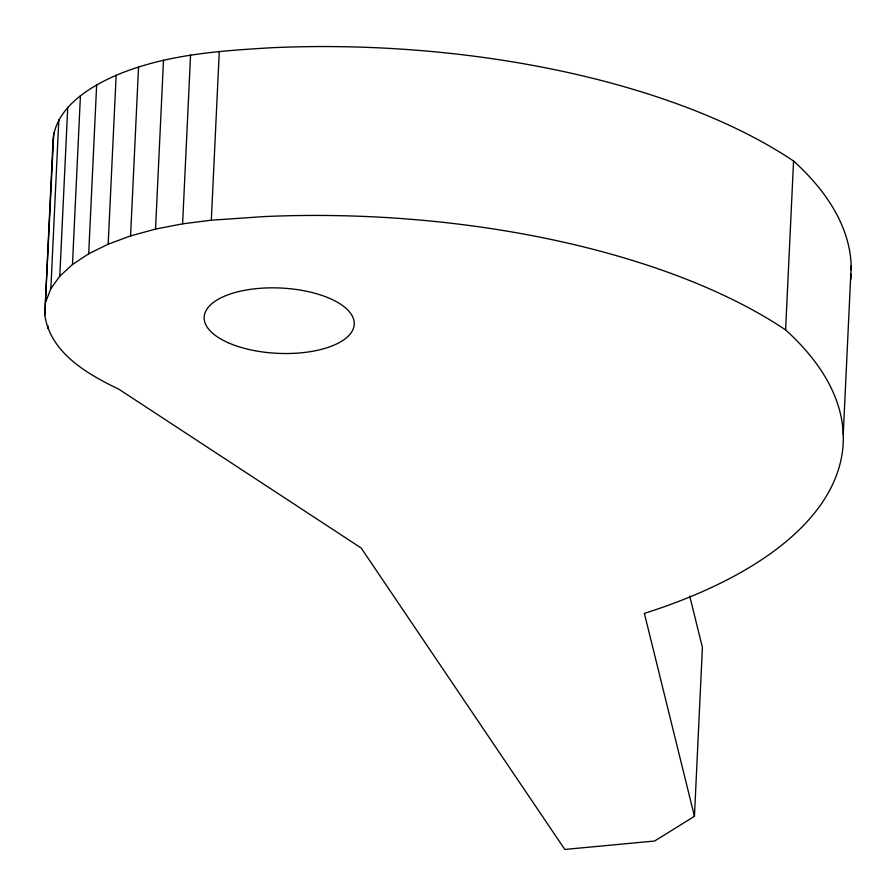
<?xml version="1.0" encoding="UTF-8"?>
<svg xmlns="http://www.w3.org/2000/svg" width="896" height="896" viewBox="0 0 896 896"><rect width="100%" height="100%" fill="white"/><g stroke="black" fill="none" stroke-linecap="round" stroke-linejoin="round"><path stroke-width="1.34" d="M689.73 596.03L702.408 647.438L694.445 816.312L654.606 841.03L564.816 849.442L361.189 548.027L118.731 389.133C87.36 374.136 50.232 352.766 44.8 314.989L52.763 146.115C51.934 110.118 86.99 88.088 116.144 75.309C165.368 54.477 219.218 50.837 271.925 47.712A516.432 224.762 2.7 0 1 793.565 161.022A541.934 235.861 2.7 0 1 851.256 269.864M44.8 314.989L53.794 132.787M47.779 328.418L47.914 325.629M45.83 301.661L50.859 288.658L58.822 119.784M50.859 288.658L59.786 276.203L67.749 107.33M59.786 276.203L72.475 264.51L80.438 95.637M72.475 264.51L88.693 253.781L96.656 84.896M88.693 253.781L108.17 244.194L116.144 75.309M108.17 244.194L130.581 235.906L138.544 67.032M130.581 235.906L155.534 229.085L163.498 60.211M155.534 229.085L182.605 223.821L190.568 54.947M182.605 223.821L211.322 220.214L219.285 51.341M694.445 816.312L644.381 613.39A541.934 235.861 2.7 0 0 785.602 329.907L793.565 161.022M843.237 434.538L851.2 265.664M211.322 220.214L263.962 216.586A516.432 224.762 2.7 0 1 785.602 329.907M52.763 146.115L53.357 148.792M851.155 274.053A541.934 235.861 2.7 0 1 850.741 279.642M227.853 342.586A75.118 32.693 2.7 0 0 352.274 330.938A75.118 32.693 2.7 0 0 257.477 288.534A75.118 32.693 2.7 0 0 227.853 342.586"/></g></svg>
